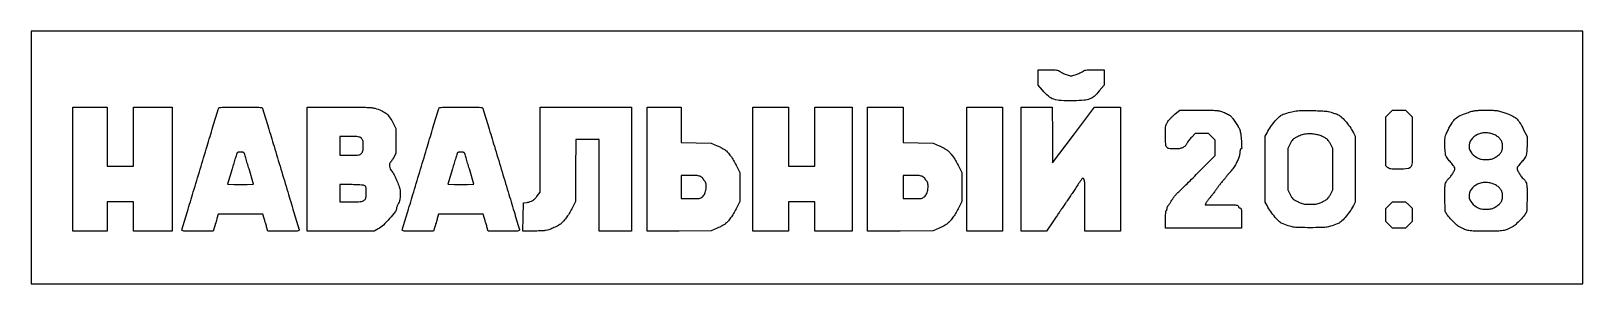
# Model space of a CAD drawing. Extents: x 0 to 2000, y 0 to 326.
import ezdxf

# ---------------------------------------------------------------- set-up
doc = ezdxf.new("R2010")
doc.units = 0

msp = doc.modelspace()

# ---------------------------------------------------------------- linework, layer by layer
for points in [[(0, 163), (0, 0), (1000, 0), (2000, 0), (2000, 163), (2000, 326), (1000, 326), (0, 326)], [(98, 190), (98, 152), (115, 152), (132, 152), (132, 190), (132, 228), (157, 228), (182, 228), (182, 148), (182, 68), (157, 68), (132, 68), (132, 87), (132, 106), (115, 106), (98, 106), (98, 87), (98, 68), (76, 68), (54, 68), (54, 148), (54, 228), (76, 228), (98, 228)], [(976, 190), (976, 152), (993, 152), (1010, 152), (1010, 190), (1010, 228), (1034, 228), (1058, 228), (1058, 148), (1058, 68), (1034, 68), (1010, 68), (1010, 87), (1010, 106), (993, 106), (976, 106), (976, 87), (976, 68), (953, 68), (930, 68), (930, 148), (930, 228), (953, 228), (976, 228)], [(1252, 148), (1252, 68), (1229, 68), (1206, 68), (1206, 148), (1206, 228), (1229, 228), (1252, 228)], [(1775.712148, 101.791792), (1780, 97.583584), (1780, 89), (1780, 80.416416), (1775.712148, 76.208208), (1771.424297, 72), (1763, 72), (1754.575703, 72), (1750.287852, 76.208208), (1746, 80.416416), (1746, 88.920356), (1746, 97.424297), (1750.208208, 101.712148), (1754.416416, 106), (1762.920356, 106), (1771.424297, 106)]]:
    msp.add_lwpolyline(points, close=True)
for points in [[(1326.397544, 273.63409, 0.026894), (1328.104959, 272.604904, 0.012837), (1330.398961, 271.459729, 0.012685), (1332.862586, 270.383184, 0.017624), (1335.123645, 269.554349, 0.01527), (1338.355535, 268.605456, 0.062838), (1340.374371, 268.342484, 0.06237), (1342.402545, 268.588191, 0.014902), (1345.677223, 269.511926, 0.018443), (1347.971209, 270.327586, 0.013226), (1350.472605, 271.399805, 0.013385), (1352.803022, 272.549118, 0.027829), (1354.539941, 273.591667, -0.048309), (1356.998696, 274.933898, -0.063532), (1359.455591, 275.630431, -0.032816), (1363.048042, 275.932003, -0.004535), (1370.544409, 276), (1383, 276), (1383, 266.1526), (1383, 256.305201), (1376.579322, 248.780206, -0.030316), (1369.883341, 241.833041, -0.094103), (1364.377854, 238.41548, -0.07315), (1357.253261, 236.808452, -0.013633), (1343.826752, 236.156179, -0.015504), (1327.411834, 236.315867, -0.070947), (1318.059259, 238.040854, -0.09671), (1311.026818, 242.038159, -0.042876), (1303.522659, 249.693764), (1298, 256.389141), (1298, 266.194571), (1298, 276), (1310.455591, 276, -0.004565), (1317.910281, 275.931937, -0.032279), (1321.51812, 275.632537, -0.062512), (1323.975841, 274.946536, -0.049835)], [(298.405947, 226.25, -0.001703), (298.832869, 224.851431, -0.000003), (305.559748, 202.542187, -0.000024), (313.123105, 177.453827, -0.000015), (322, 148, 0.000015), (330.876895, 118.546173, 0.000024), (338.440252, 93.457813, 0.000003), (345.167131, 71.148569, 0.001703), (345.594053, 69.75, -0.393802), (345.119505, 68.769178, -0.070717), (342.952157, 68.26475, -0.020242), (338.191803, 68.040886, -0.001628), (325.638346, 68), (305.141917, 68), (303.570958, 73.5, 0.042553), (302.855812, 76.003763, 0.105263), (302, 79, -0.105263), (301.144188, 81.996237), (300.429042, 84.5), (298.858083, 90), (270, 90), (241.141917, 90), (239.570958, 84.5), (238.855812, 81.996237, -0.105263), (238, 79, 0.105263), (237.144188, 76.003763), (236.429042, 73.5), (234.858083, 68), (214.361654, 68, -0.001628), (201.808197, 68.040886, -0.020242), (197.047843, 68.26475, -0.070717), (194.880495, 68.769178, -0.393802), (194.405947, 69.75, 0.001703), (194.832869, 71.148569, 0.000003), (201.559748, 93.457813, 0.000024), (209.123105, 118.546173, 0.000015), (218, 148, -0.000015), (226.876895, 177.453827, -0.000024), (234.440252, 202.542187, -0.000003), (241.167131, 224.851431, -0.001703), (241.594053, 226.25, -0.277812), (242.744185, 227.277535, -0.031429), (246.359172, 227.729448, -0.014084), (253.154243, 227.956234, -0.001299), (270, 228, -0.001299), (286.845757, 227.956234, -0.014084), (293.640828, 227.729448, -0.031429), (297.255815, 227.277535, -0.277812)], [(443.068499, 226.454916, -0.029997), (451.39517, 223.536399, -0.06584), (457.213533, 220.138346, -0.070839), (461.688003, 215.517218, -0.039662), (465.774995, 208.82944), (470, 200.496867), (470, 184.233285), (470, 167.969703), (466.904559, 162.484883, -0.00754), (465.652976, 160.343304, -0.01017), (464.45269, 158.447008, -0.007507), (463.399822, 156.906906, -0.100979), (462.904559, 156.441014, 0.236049), (461.964179, 154.919566, 0.05173), (462.006553, 151.750686, 0.051864), (462.740943, 148.472333, 0.128506), (464.078718, 146.428761, -0.076716), (465.906491, 144.178204, -0.015575), (468.368611, 139.647912, -0.014744), (471.120186, 133.76032, -0.009189), (474.011943, 126.711828, -0.056736), (475.527743, 120.958184, -0.045312), (475.87214, 114.549321, -0.046003), (475.063075, 108.3033, -0.065024), (473.1387, 103.041598, 0.011271), (472.319839, 101.380263, 0.013548), (471.628243, 99.78166, 0.01226), (471.118797, 98.414527, 0.083236), (471, 97.705858, -0.165904), (469.492734, 93.288307, -0.015888), (462.153559, 84.385068, -0.020897), (454.012415, 75.870123, -0.061669), (447.543717, 71.025012), (442.256547, 68), (399.128273, 68), (356, 68), (356, 148), (356, 228), (396.818499, 228, -0.001332), (418.845137, 227.941327, -0.007017), (430.932629, 227.707271, -0.011819), (438.547405, 227.272515, -0.049159)], [(582.405947, 226.25, -0.001703), (582.832869, 224.851431, -0.000003), (589.559748, 202.542187, -0.000024), (597.123105, 177.453827, -0.000015), (606, 148, 0.000015), (614.876895, 118.546173, 0.000024), (622.440252, 93.457813, 0.000003), (629.167131, 71.148569, 0.001703), (629.594053, 69.75, -0.393802), (629.119505, 68.769178, -0.070717), (626.952157, 68.26475, -0.020242), (622.191803, 68.040886, -0.001628), (609.638346, 68), (589.141917, 68), (587.570958, 73.5, 0.042553), (586.855812, 76.003763, 0.105263), (586, 79, -0.105263), (585.144188, 81.996237), (584.429042, 84.5), (582.858083, 90), (554, 90), (525.141917, 90), (523.570958, 84.5, -0.042553), (522.855812, 81.996237, -0.105263), (522, 79, 0.105263), (521.144188, 76.003763), (520.429042, 73.5), (518.858083, 68), (498.361654, 68, -0.001628), (485.808197, 68.040886, -0.020242), (481.047843, 68.26475, -0.070717), (478.880495, 68.769178, -0.393802), (478.405947, 69.75, 0.001703), (478.832869, 71.148569, 0.000003), (485.559748, 93.457813, 0.000024), (493.123105, 118.546173, 0.000015), (502, 148, -0.000015), (510.876895, 177.453827, -0.000024), (518.440252, 202.542187, -0.000003), (525.167131, 224.851431, -0.001703), (525.594053, 226.25, -0.277812), (526.744185, 227.277535, -0.031429), (530.359172, 227.729448, -0.014084), (537.154243, 227.956234, -0.001299), (554, 228, -0.001299), (570.845757, 227.956234, -0.014084), (577.640828, 227.729448, -0.031429), (581.255815, 227.277535, -0.277812)], [(774, 148), (774, 68), (753, 68), (732, 68), (732, 127), (732, 186), (717.032884, 186), (702.065769, 186), (701.782884, 146.25), (701.5, 106.5), (697.674395, 98.604958, -0.018772), (694.280277, 92.222555, -0.020654), (690.516035, 86.318665, -0.022274), (686.697383, 81.331205, -0.043354), (683.157828, 77.786257, -0.03876), (681.482091, 76.584803, -0.011279), (678.726724, 74.999905, -0.011264), (675.532298, 73.3494, -0.011825), (672.317642, 71.872249, -0.016578), (667.22007, 69.872011, -0.045586), (663.480587, 68.918488, -0.030201), (658.8617, 68.463566, -0.004186), (649.227168, 68.180046), (633.954336, 67.858549), (634.227168, 86.167716), (634.5, 104.476883), (639.436149, 105.182171, 0.044542), (643.352368, 106.103041, 0.065305), (646.534265, 107.641633, 0.057427), (649.489516, 110.108415, 0.026492), (652.75, 113.920649), (656, 118.155479), (656, 173.077739), (656, 228), (715, 228), (774, 228)], [(838, 205.059426), (838, 182.118852), (857.25, 181.809426), (876.5, 181.5), (884.317642, 178.128523, -0.011821), (887.532298, 176.651077, -0.01126), (890.726724, 175.000322, -0.011275), (893.482096, 173.415246, -0.03875), (895.157828, 172.213743, -0.043354), (898.697383, 168.668795, -0.022274), (902.516035, 163.681335, -0.020654), (906.280277, 157.777445, -0.018772), (909.674395, 151.395042), (913.5, 143.5), (913.5, 125), (913.5, 106.5), (909.674395, 98.604958, -0.018772), (906.280277, 92.222555, -0.020654), (902.516035, 86.318665, -0.022274), (898.697383, 81.331205, -0.043354), (895.157828, 77.786257, -0.03875), (893.482096, 76.584754, -0.011275), (890.726724, 74.999678, -0.01126), (887.532298, 73.348923, -0.011821), (884.317642, 71.871477), (876.5, 68.5), (835.25, 68.21816), (794, 67.93632), (794, 147.96816), (794, 228), (816, 228), (838, 228)], [(1124, 205.059426), (1124, 182.118852), (1143.25, 181.809426), (1162.5, 181.5), (1170.317642, 178.128523, -0.011821), (1173.532298, 176.651077, -0.01126), (1176.726724, 175.000322, -0.011275), (1179.482096, 173.415246, -0.03875), (1181.157828, 172.213743, -0.043354), (1184.697383, 168.668795, -0.022274), (1188.516035, 163.681335, -0.020654), (1192.280277, 157.777445, -0.018772), (1195.674395, 151.395042), (1199.5, 143.5), (1199.5, 125), (1199.5, 106.5), (1195.674395, 98.604958, -0.018772), (1192.280277, 92.222555, -0.020654), (1188.516035, 86.318665, -0.022274), (1184.697383, 81.331205, -0.043354), (1181.157828, 77.786257, -0.03875), (1179.482096, 76.584754, -0.011275), (1176.726724, 74.999678, -0.01126), (1173.532298, 73.348923, -0.011821), (1170.317642, 71.871477), (1162.5, 68.5), (1120.25, 68.21882), (1078, 67.93764), (1078, 147.96882), (1078, 228), (1101, 228), (1124, 228)], [(1316.237526, 191.982186), (1316.5, 155.964371), (1343.487145, 191.982186), (1370.47429, 228), (1387.237145, 228), (1404, 228), (1404, 148), (1404, 68), (1381, 68), (1358, 68), (1358, 102, 0.001821), (1357.895348, 130.742408, 0.127864), (1356.664167, 135.340363, 0.548385), (1354.259939, 135.464566, 0.010799), (1345.946313, 123.25, -0.001734), (1342.439846, 117.891918, -0.001536), (1338.751752, 112.335938, -0.001541), (1335.399331, 107.352466, -0.00471), (1333.082701, 104, 0.001107), (1331.254756, 101.395062, 0.001341), (1329.552419, 98.943689, 0.001132), (1328.12989, 96.873458, 0.009256), (1327.5, 95.914685, -0.006302), (1326.788386, 94.817447, -0.000262), (1324.192679, 90.92793, -0.000453), (1321.110261, 86.323379, -0.000322), (1317.64529, 81.164685), (1308.790579, 68), (1292.39529, 68), (1276, 68), (1276, 148), (1276, 228), (1295.987526, 228), (1315.975052, 228)], [(1536.464251, 221.477106, -0.015337), (1539.303267, 220.347677, -0.015111), (1542.082067, 219.041099, -0.015161), (1544.443863, 217.750666, -0.054395), (1545.821311, 216.727106, -0.044401), (1548.79998, 213.427395, -0.016171), (1552.427972, 208.272018, -0.016251), (1555.727802, 202.870318, -0.042077), (1557.636394, 198.728245, -0.057094), (1558.925627, 193.31041, -0.01467), (1559.737617, 184.334134, -0.006803), (1560.175969, 175.067707, -0.424108), (1559.143613, 174, 0.22214), (1558.705868, 173.795423, 0.076756), (1558.335936, 173.182766, 0.05837), (1558.083687, 172.283232, 0.039218), (1558, 171.217928, -0.053872), (1557.513921, 166.719625, -0.03523), (1556.04207, 161.709036, -0.032115), (1553.68718, 156.440714, -0.026604), (1550.539169, 151.16215, -0.0059), (1548.594685, 148.336591, -0.008044), (1546.771368, 145.839194, -0.005603), (1545.193829, 143.797835, -0.086862), (1544.535194, 143.210335, 0.0657), (1543.925133, 142.710616, 0.009891), (1542.864399, 141.533661, 0.010957), (1541.663138, 140.083543, 0.009268), (1540.455911, 138.5, -0.007168), (1539.215439, 136.858595, -0.006927), (1537.914433, 135.234375, -0.006869), (1536.729863, 133.836381, -0.025106), (1535.923893, 133, 0.036579), (1534.995401, 131.991181, 0.00378), (1533.004925, 129.44375, 0.004688), (1530.681927, 126.364668, 0.003731), (1528.231268, 123, -0.0038), (1525.64661, 119.452377, -0.003434), (1522.920305, 115.821875, -0.003439), (1520.43337, 112.603241, -0.01093), (1518.709519, 110.5, 0.009532), (1517.31111, 108.80352, 0.008866), (1515.943436, 107.014062, 0.008883), (1514.784264, 105.380331, 0.029411), (1514.105912, 104.25), (1512.929632, 102), (1534.464816, 102, -0.001414), (1548.296896, 101.96089, -0.021741), (1553.058102, 101.726782, -0.08179), (1555.251262, 101.153156, -0.29617), (1556, 100, 0.072254), (1556.126841, 99.126841, 0.124864), (1556.5, 98.5, 0.124864), (1557.126841, 98.126841, 0.072254), (1558, 98, -0.224251), (1559.106787, 97.477318, -0.134742), (1559.711538, 96.125, -0.035495), (1559.95637, 93.134523, -0.002682), (1560, 85), (1560, 72), (1511, 72), (1462, 72), (1462, 82.940983, -0.008108), (1462.070259, 87.27332, -0.013467), (1462.286972, 90.91957, -0.008383), (1462.5911, 93.859985, -0.228189), (1463, 94.5, 0.118414), (1463.383862, 94.886873, 0.048707), (1463.70625, 95.556958, 0.044576), (1463.925999, 96.376429, 0.043253), (1464, 97.230276, -0.061358), (1464.115412, 98.167222, -0.036286), (1464.467797, 99.238958, -0.035801), (1464.982757, 100.273713, -0.050597), (1465.592501, 101.102213, 0.022127), (1466.319974, 101.981278, 0.009814), (1467.204096, 103.200407, 0.009692), (1468.091466, 104.530219, 0.012899), (1468.842501, 105.773942, -0.01404), (1471.362282, 109.925289, -0.025754), (1473.677021, 113.132845, -0.025341), (1476.3349, 116.119142, -0.013116), (1479.934359, 119.58588, 0.00904), (1483.208091, 122.687862, 0.001278), (1489.81353, 129.210649, 0.001457), (1497.588905, 136.973192, 0.00124), (1505.75, 145.209176), (1526, 165.746592), (1526, 175.585445), (1526, 185.424297), (1521.791792, 189.712148), (1517.583584, 194), (1509.0042, 194), (1500.424816, 194), (1495.81995, 189.25, 0.014508), (1493.935518, 187.18981, 0.01262), (1492.081287, 184.927635, 0.012793), (1490.507359, 182.795022, 0.036112), (1489.558994, 181.205777, -0.076047), (1487.138432, 177.798143, -0.096018), (1483.975107, 175.587629, -0.074777), (1479.594769, 174.379146, -0.029873), (1473.36501, 174.003738, -0.036799), (1466.497885, 174.506662, -0.217229), (1463.5449, 176.418165, -0.131915), (1462.247247, 180.523024, -0.010968), (1462, 191.793372, -0.004023), (1462.067244, 200.151022, -0.040356), (1462.404272, 203.623258, -0.073743), (1463.265586, 206.182451, -0.028296), (1465.16292, 209.432248, -0.030749), (1466.804528, 211.607428, -0.014226), (1469.184812, 214.233033, -0.014031), (1471.850762, 216.859073, -0.018947), (1474.41292, 219.069832), (1480.5, 223.932278), (1505.004332, 223.966139, -0.001867), (1520.544639, 223.929591, -0.018219), (1527.108621, 223.650327, -0.039166), (1531.597967, 222.938526, -0.028113)], [(1675.449445, 221.39107, -0.001285), (1677.590787, 220.678459, -0.001091), (1679.848621, 219.915142, -0.0011), (1681.901824, 219.210966, -0.003099), (1683.333093, 218.70662, -0.09768), (1687.910075, 215.964714, -0.029095), (1693.655992, 210.134886, -0.02844), (1699.384849, 202.800575, -0.030141), (1704.12443, 195), (1706.5, 190.5), (1706.5, 148), (1706.5, 105.5), (1704.12443, 101, -0.030141), (1699.384849, 93.199425, -0.02844), (1693.655992, 85.865114, -0.029095), (1687.910075, 80.035286, -0.09768), (1683.333093, 77.29338, -0.010626), (1674.608204, 74.365825, -0.041771), (1669.074647, 73.134281, -0.03018), (1662.632432, 72.6492, -0.003704), (1648.5, 72.544517, -0.003704), (1634.367568, 72.6492, -0.03018), (1627.925353, 73.134281, -0.041771), (1622.391796, 74.365825, -0.010626), (1613.666907, 77.29338, -0.09768), (1609.089925, 80.035286, -0.029095), (1603.344008, 85.865114, -0.02844), (1597.615151, 93.199425, -0.030141), (1592.87557, 101), (1590.5, 105.5), (1590.5, 148), (1590.5, 190.5), (1592.87557, 195, -0.030142), (1597.615869, 202.801707, -0.028448), (1603.345265, 210.13637, -0.029101), (1609.091231, 215.965645, -0.097811), (1613.666907, 218.704761, -0.019908), (1622.756901, 221.562457, -0.036929), (1630.345466, 223.029434, -0.028024), (1639.343189, 223.579884, -0.007155), (1653.949445, 223.444893, -0.0053), (1661.879701, 223.173959, -0.012622), (1667.761865, 222.761565, -0.016712), (1672.201765, 222.187156, -0.039172)], [(1775.712148, 219.791792), (1780, 215.583584), (1780, 184.106243, -0.003186), (1779.830751, 157.545472, -0.106428), (1778.421169, 151.381145, -0.261727), (1774.583478, 148.629984, -0.027505), (1763.140137, 148, -0.004059), (1755.661654, 148.060715, -0.032357), (1752.221953, 148.339695, -0.072125), (1750.091049, 148.974706, -0.080313), (1748.314451, 150.174314), (1746, 152.348628), (1746, 183.886462), (1746, 215.424297), (1750.208208, 219.712148), (1754.416416, 224), (1762.920356, 224), (1771.424297, 224)], [(1898.088676, 220.971022, -0.023906), (1907.878539, 217.245251, -0.075958), (1913.784461, 213.517164, -0.074947), (1918.350069, 208.167405, -0.022862), (1923.570691, 198.859245), (1928, 190.039964), (1927.923922, 179.269982, -0.009696), (1927.808646, 174.913575, -0.010882), (1927.525352, 170.729826, -0.010226), (1927.134814, 167.188079, -0.055923), (1926.673922, 165.320916, -0.053802), (1925.881742, 163.726947, -0.014831), (1924.302652, 161.410826, -0.014804), (1922.345915, 158.877373, -0.014977), (1920.25, 156.474219, 0.015982), (1918.087326, 153.984428, 0.025545), (1916.423076, 151.712199, 0.028659), (1915.310116, 149.785306, 0.117151), (1915, 148.479899, 0.12916), (1915.529229, 146.465344, 0.013429), (1918.070467, 142.232176, 0.016617), (1920.872038, 138.143616, 0.068695), (1922.955401, 136, -0.055989), (1923.316488, 135.646813, -0.005867), (1924.054863, 134.720279, -0.007212), (1924.908146, 133.590125, -0.005721), (1925.79818, 132.34563, -0.068726), (1927.037334, 129.919181, -0.057894), (1927.665345, 127.101053, -0.024324), (1927.917575, 122.516848, -0.002595), (1927.929715, 111.84563, -0.003612), (1927.853448, 105.082866, -0.005262), (1927.68041, 99.123172, -0.002732), (1927.453581, 94.087772, -0.087631), (1927.179715, 92.892829, -0.070266), (1924.595893, 88.5864, -0.018457), (1919.292097, 82.51015, -0.019038), (1913.485287, 76.786458, -0.057815), (1908.994763, 73.549239, -0.028217), (1902.452286, 70.367086, -0.058695), (1897.006789, 68.806983, -0.03541), (1889.818008, 68.151179, -0.005046), (1875, 68.001629, -0.005046), (1860.181992, 68.151179, -0.03541), (1852.993211, 68.806983, -0.058695), (1847.547714, 70.367086, -0.028217), (1841.005237, 73.549239, -0.057815), (1836.514713, 76.786458, -0.019038), (1830.707903, 82.51015, -0.018457), (1825.404107, 88.5864, -0.070266), (1822.820285, 92.892829, -0.087631), (1822.546419, 94.087772, -0.002732), (1822.31959, 99.123172, -0.005262), (1822.146552, 105.082866, -0.003612), (1822.070285, 111.84563, -0.002595), (1822.082425, 122.516848, -0.024324), (1822.334655, 127.101053, -0.057894), (1822.962666, 129.919181, -0.068726), (1824.20182, 132.34563, -0.005721), (1825.091854, 133.590125, -0.007212), (1825.945137, 134.720279, -0.005867), (1826.683512, 135.646813, -0.055989), (1827.044599, 136, 0.068695), (1829.127962, 138.143616, 0.016617), (1831.929533, 142.232176, 0.013429), (1834.470771, 146.465344, 0.12916), (1835, 148.479899, 0.117151), (1834.689884, 149.785306, 0.028659), (1833.576924, 151.712199, 0.025545), (1831.912674, 153.984428, 0.015982), (1829.75, 156.474219, -0.014977), (1827.654085, 158.877373, -0.014804), (1825.697348, 161.410826, -0.014831), (1824.118258, 163.726947, -0.053802), (1823.326078, 165.320916, -0.055928), (1822.865184, 167.188171, -0.010224), (1822.474648, 170.730477, -0.010881), (1822.191354, 174.914942, -0.009694), (1822.076078, 179.272197, -0.00737), (1822.129372, 186.213989, -0.046708), (1822.536832, 189.717955, -0.052694), (1823.575337, 192.911478, -0.01085), (1826.108191, 198.272197, -0.021283), (1831.362129, 207.761581, -0.072361), (1835.86532, 213.188049, -0.076289), (1841.597741, 216.954902, -0.025401), (1850.959194, 220.675388, -0.012207), (1856.94019, 222.545742, -0.035271), (1861.184845, 223.442274, -0.028091), (1866.008168, 223.836123, -0.005591), (1874.659823, 223.958335, -0.005603), (1883.211276, 223.887677, -0.026845), (1888.073297, 223.531411, -0.034224), (1892.313608, 222.692836, -0.013046)], [(398, 178), (398, 166), (410.825686, 166, 0.003578), (418.751548, 166.056722, 0.034708), (422.098178, 166.337496, 0.084177), (424.119187, 167.009588, 0.082084), (425.825686, 168.314451, 0.062877), (426.95306, 169.865231, 0.071429), (427.600598, 171.583504, 0.044293), (427.915871, 174.009113, 0.010182), (428, 178.140137, 0.00945), (427.919413, 182.403737, 0.04923), (427.600598, 184.730387, 0.083524), (426.918153, 186.33904, 0.062262), (425.685549, 187.825686, 0.080898), (423.902219, 189.026827, 0.071961), (421.756692, 189.661538, 0.032034), (418.282319, 189.939754, 0.003965), (410.685549, 190), (398, 190)], [(1643.5, 193.227978, 0.036523), (1641.002698, 192.882236, 0.021727), (1638.094946, 192.127267, 0.020426), (1635.018546, 191.044828, 0.019652), (1632, 189.702367, 0.016363), (1628.205089, 187.67581, 0.061646), (1626.056753, 186.054974, 0.064985), (1624.425933, 184.00295, 0.019525), (1622.5, 180.5), (1619.5, 174.5), (1619.5, 148), (1619.5, 121.5), (1622.5, 115.5, 0.019791), (1624.45427, 111.949993, 0.067691), (1626.103478, 109.902113, 0.061404), (1628.322616, 108.267093, 0.014345), (1632.422456, 106.113636, 0.015406), (1636.666208, 104.19734, 0.04647), (1639.695333, 103.258778, 0.041495), (1643.02599, 102.841446, 0.010428), (1648.5, 102.727273, 0.010428), (1653.97401, 102.841446, 0.041495), (1657.304667, 103.258778, 0.04647), (1660.333792, 104.19734, 0.015406), (1664.577544, 106.113636, 0.014345), (1668.677384, 108.267093, 0.061404), (1670.896522, 109.902113, 0.067691), (1672.54573, 111.949993, 0.019791), (1674.5, 115.5), (1677.5, 121.5), (1677.5, 148), (1677.5, 174.5), (1674.5, 180.5, 0.019252), (1672.56869, 184.017276, 0.066268), (1670.949586, 186.048443, 0.063016), (1668.813063, 187.637845, 0.016285), (1665, 189.628616, 0.032351), (1660.037384, 191.633325, 0.03836), (1655.130111, 192.847519, 0.035504), (1649.789924, 193.355809, 0.022123)], [(1866.747969, 193.634592, 0.105956), (1857.474882, 187.712668, 0.167185), (1853.324311, 179.336015, 0.175989), (1855.296906, 170.50162, 0.118365), (1862.815347, 163.253858, 0.026476), (1865.614692, 161.801839, 0.050863), (1868.009069, 160.99795, 0.042289), (1870.79342, 160.611966, 0.013306), (1875, 160.5, 0.013306), (1879.20658, 160.611966, 0.042289), (1881.990931, 160.99795, 0.050863), (1884.385308, 161.801839, 0.026476), (1887.184653, 163.253858, 0.042036), (1891.447538, 166.268032, 0.073184), (1894.31451, 169.502701, 0.081036), (1895.944558, 173.178629, 0.064004), (1896.5, 177.5, 0.063623), (1895.951458, 181.793455, 0.079862), (1894.341398, 185.462376, 0.073119), (1891.5304, 188.674515, 0.043986), (1887.39485, 191.61449, 0.064753), (1882.781367, 193.569197, 0.043504), (1877.146088, 194.620774, 0.043777), (1871.471675, 194.677698, 0.070049)], [(265.468623, 168.949231, 0.062794), (265.083951, 168.106365, 0.000777), (263.317783, 162.420477, 0.002287), (261.31334, 155.825099, 0.001494), (259.058552, 148.199231), (253.297892, 128.5), (261.648946, 128.211067, 0.005447), (265.450648, 128.120988, 0.003199), (270, 128.091882, 0.003199), (274.549352, 128.120988, 0.005447), (278.351054, 128.211067), (286.702108, 128.5), (280.941448, 148.199231, 0.001494), (278.68666, 155.825099, 0.002287), (276.682217, 162.420477, 0.000777), (274.916049, 168.106365, 0.062794), (274.531377, 168.949231, 0.165514), (274.037506, 169.356151, 0.033326), (272.932403, 169.691337, 0.031881), (271.533858, 169.92295, 0.025101), (270, 170, 0.025101), (268.466142, 169.92295, 0.031881), (267.067597, 169.691337, 0.033326), (265.962494, 169.356151, 0.165514)], [(549.468623, 168.949231, 0.062794), (549.083951, 168.106365, 0.000777), (547.317783, 162.420477, 0.002287), (545.31334, 155.825099, 0.001494), (543.058552, 148.199231), (537.297892, 128.5), (545.648946, 128.211067, 0.005447), (549.450648, 128.120988, 0.003199), (554, 128.091882, 0.003199), (558.549352, 128.120988, 0.005447), (562.351054, 128.211067), (570.702108, 128.5), (564.941448, 148.199231, 0.001494), (562.68666, 155.825099, 0.002287), (560.682217, 162.420477, 0.000777), (558.916049, 168.106365, 0.062794), (558.531377, 168.949231, 0.165514), (558.037506, 169.356151, 0.033326), (556.932403, 169.691337, 0.031881), (555.533858, 169.92295, 0.025101), (554, 170, 0.025101), (552.466142, 169.92295, 0.031881), (551.067597, 169.691337, 0.033326), (549.962494, 169.356151, 0.165514)], [(838, 125), (838, 110), (850.25, 110.001221, 0.004158), (857.748251, 110.064329, 0.035423), (861.097461, 110.358303, 0.07634), (863.260253, 111.052897, 0.061868), (865.291768, 112.403461, 0.117748), (868.300898, 116.564656, 0.065326), (869.927563, 122.649899, 0.066604), (869.913659, 128.770193, 0.145812), (868, 133, -0.012543), (867.234034, 133.929267, -0.016628), (866.5875, 134.814095, -0.013996), (866.101132, 135.573257, -0.136283), (866, 135.937402, 0.207435), (865.855616, 136.270448, 0.01825), (865.146864, 136.887276, 0.021502), (864.208308, 137.581227, 0.015029), (863.095708, 138.284392, 0.06624), (861.099504, 139.13138, 0.03678), (858.500752, 139.645908, 0.023651), (854.810871, 139.921842, 0.006837), (849.095708, 140), (838, 140)], [(1124, 125), (1124, 110), (1136.25, 110.001221, 0.004158), (1143.748251, 110.064329, 0.035423), (1147.097461, 110.358303, 0.07634), (1149.260253, 111.052897, 0.061868), (1151.291768, 112.403461, 0.117748), (1154.300898, 116.564656, 0.065326), (1155.927563, 122.649899, 0.066604), (1155.913659, 128.770193, 0.145812), (1154, 133, -0.012543), (1153.234034, 133.929267, -0.016628), (1152.5875, 134.814095, -0.013996), (1152.101132, 135.573257, -0.136283), (1152, 135.937402, 0.207435), (1151.855616, 136.270448, 0.01825), (1151.146864, 136.887276, 0.021502), (1150.208308, 137.581227, 0.015029), (1149.095708, 138.284392, 0.06624), (1147.099504, 139.13138, 0.03678), (1144.500752, 139.645908, 0.023651), (1140.810871, 139.921842, 0.006837), (1135.095708, 140), (1124, 140)], [(398, 117), (398, 106), (412.825686, 106, 0.002812), (422.148814, 106.052436, 0.031026), (425.871056, 106.325692, 0.08163), (428.04984, 106.995402, 0.089109), (429.825686, 108.314451, 0.062925), (430.953392, 109.865997, 0.071456), (431.600872, 111.585383, 0.044254), (431.91598, 114.013874, 0.010146), (432, 118.153936, 0.006876), (431.936334, 122.783425, 0.064527), (431.626826, 124.74649, 0.14107), (430.891865, 125.904456, 0.074496), (429.452947, 126.839485, 0.079749), (427.661469, 127.332139, 0.010261), (423.683171, 127.685868, 0.010795), (418.587097, 127.923371, 0.006246), (412.452947, 128), (398, 128)], [(1866.747969, 129.634592, 0.105956), (1857.474882, 123.712668, 0.167185), (1853.324311, 115.336015, 0.175989), (1855.296906, 106.50162, 0.118365), (1862.815347, 99.253858, 0.026476), (1865.614692, 97.801839, 0.050863), (1868.009069, 96.99795, 0.042289), (1870.79342, 96.611966, 0.013306), (1875, 96.5, 0.013306), (1879.20658, 96.611966, 0.042289), (1881.990931, 96.99795, 0.050863), (1884.385308, 97.801839, 0.026476), (1887.184653, 99.253858, 0.042036), (1891.447538, 102.268032, 0.073184), (1894.31451, 105.502701, 0.081036), (1895.944558, 109.178629, 0.064004), (1896.5, 113.5, 0.063623), (1895.951458, 117.793455, 0.079862), (1894.341398, 121.462376, 0.073119), (1891.5304, 124.674515, 0.043986), (1887.39485, 127.61449, 0.064753), (1882.781367, 129.569197, 0.043504), (1877.146088, 130.620774, 0.043777), (1871.471675, 130.677698, 0.070049)]]:
    msp.add_lwpolyline(points, format="xyb", close=True)

doc.saveas('drawing.dxf')
